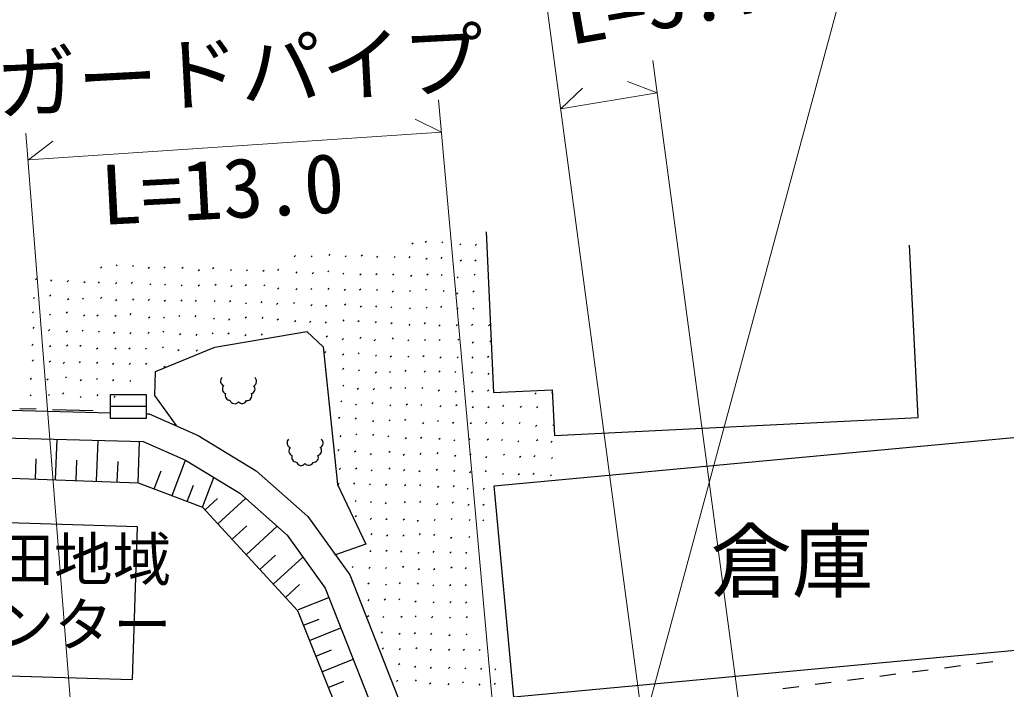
# Model space of a CAD drawing. Units: millimetres, scale not verified. Extents: x 40000 to 680000, y 20000 to 380000.
# Drawn here: x 480062 to 510337, y 301825 to 322379 of the extents above; entities that cross this region are included whole.
import ezdxf
from ezdxf.enums import TextEntityAlignment as Align

# ---------------------------------------------------------------- set-up
doc = ezdxf.new("R2010")
doc.units = ezdxf.units.MM
doc.header["$LTSCALE"] = 1000
doc.layers.add('M-BGD', color=7, linetype='Continuous', lineweight=25)
doc.layers.add('M-STR-HTXT', color=7, linetype='Continuous', lineweight=13)
doc.styles.add('ＭＳ ゴシック', font='')
doc.styles.get('ＭＳ ゴシック').set_extended_font_data('MS Gothic')

msp = doc.modelspace()

# ---------------------------------------------------------------- linework, layer by layer
at = {"layer": 'M-BGD'}
for p, q in [((494375, 315863), (494605, 310931)), ((492097, 315500), (492132, 315535)), ((492506, 315549), (492541, 315584)), ((493016, 315530), (493051, 315565)), ((493565, 315467), (493600, 315502)), ((494040, 315453), (494075, 315488)), ((489555, 315141), (489590, 315177)), ((507633, 310168), (507371, 315460)), ((488487, 315102), (488522, 315138)), ((489006, 315098), (489041, 315134)), ((490048, 315098), (490083, 315133)), ((490541, 315126), (490576, 315162)), ((491016, 315082), (491051, 315117)), ((491549, 315076), (491584, 315111)), ((492010, 315074), (492045, 315109)), ((492529, 315026), (492564, 315061)), ((492994, 315053), (493029, 315089)), ((493581, 314973), (493616, 315008)), ((494033, 314974), (494068, 315009)), ((482544, 314757), (482580, 314793)), ((483019, 314819), (483055, 314854)), ((483519, 314804), (483554, 314839)), ((484008, 314751), (484044, 314786)), ((484487, 314754), (484523, 314789)), ((485041, 314748), (485076, 314783)), ((485542, 314677), (485577, 314713)), ((485981, 314737), (486017, 314772)), ((486528, 314679), (486563, 314715)), ((487021, 314669), (487056, 314704)), ((487524, 314660), (487559, 314695)), ((487979, 314682), (488014, 314717)), ((488544, 314602), (488580, 314637)), ((489040, 314580), (489075, 314616)), ((489515, 314638), (489550, 314673)), ((489975, 314567), (490011, 314602)), ((490503, 314543), (490538, 314579)), ((490993, 314555), (491028, 314590)), ((491510, 314541), (491546, 314576)), ((492559, 314548), (492594, 314583)), ((494005, 314534), (494041, 314570)), ((480547, 314402), (480582, 314437)), ((481011, 314356), (481047, 314392)), ((481521, 314336), (481557, 314371)), ((482033, 314308), (482068, 314343)), ((482474, 314293), (482509, 314329)), ((483001, 314273), (483037, 314308)), ((483485, 314284), (483520, 314319)), ((484050, 314236), (484086, 314271)), ((484500, 314229), (484535, 314265)), ((486053, 314230), (486088, 314265)), ((492058, 314503), (492094, 314538)), ((492992, 314525), (493027, 314560)), ((493484, 314455), (493520, 314491)), ((485011, 314207), (485046, 314242)), ((485541, 314208), (485577, 314243)), ((486543, 314182), (486579, 314218)), ((486984, 314216), (487019, 314251)), ((487550, 314209), (487585, 314244)), ((487974, 314109), (488009, 314145)), ((488537, 314092), (488572, 314128)), ((488995, 314095), (489030, 314130)), ((489525, 314100), (489561, 314136)), ((490019, 314073), (490054, 314108)), ((490492, 314084), (490527, 314119)), ((491008, 314066), (491043, 314101)), ((491491, 314026), (491527, 314061)), ((492020, 314033), (492055, 314069)), ((492509, 314073), (492544, 314108)), ((493054, 314034), (493089, 314070)), ((493474, 313959), (493509, 313994)), ((493971, 314017), (494007, 314053)), ((480479, 313821), (480514, 313856)), ((480976, 313897), (481012, 313932)), ((481529, 313791), (481564, 313826)), ((481986, 313799), (482021, 313834)), ((482542, 313822), (482577, 313857)), ((483002, 313755), (483037, 313791)), ((483529, 313773), (483564, 313808)), ((484007, 313762), (484042, 313797)), ((484496, 313738), (484532, 313773)), ((485015, 313744), (485050, 313780)), ((485455, 313731), (485491, 313767)), ((486024, 313724), (486059, 313759)), ((486503, 313726), (486539, 313762)), ((486986, 313654), (487021, 313689)), ((487467, 313690), (487502, 313725)), ((487945, 313638), (487980, 313673)), ((488458, 313664), (488493, 313700)), ((490030, 313622), (490065, 313657)), ((480453, 313378), (480488, 313413)), ((481490, 313380), (481525, 313415)), ((483450, 313321), (483485, 313356)), ((488997, 313601), (489032, 313637)), ((489446, 313585), (489482, 313620)), ((490510, 313566), (490546, 313601)), ((490987, 313557), (491023, 313592)), ((491447, 313531), (491482, 313566)), ((492022, 313502), (492057, 313538)), ((492530, 313522), (492566, 313557)), ((492981, 313546), (493016, 313582)), ((493481, 313496), (493516, 313531)), ((493966, 313491), (494001, 313526)), ((480974, 313308), (481010, 313344)), ((482022, 313280), (482057, 313316)), ((482431, 313286), (482467, 313321)), ((482983, 313279), (483018, 313314)), ((484014, 313223), (484050, 313258)), ((484471, 313218), (484506, 313253)), ((484943, 313268), (484978, 313304)), ((485441, 313261), (485476, 313296)), ((486004, 313184), (486039, 313219)), ((486473, 313160), (486508, 313196)), ((486982, 313228), (487017, 313263)), ((487498, 313208), (487533, 313243)), ((487965, 313165), (488001, 313200)), ((488497, 313110), (488532, 313146)), ((488958, 313087), (488993, 313123)), ((489442, 313068), (489477, 313104)), ((489988, 313130), (490023, 313166)), ((490441, 313110), (490476, 313146)), ((490975, 313079), (491010, 313115)), ((491451, 313049), (491486, 313085)), ((492474, 313050), (492509, 313085)), ((480471, 312905), (480506, 312940)), ((480947, 312833), (480982, 312868)), ((481488, 312797), (481523, 312832)), ((481974, 312817), (482010, 312853)), ((482478, 312787), (482513, 312822)), ((482944, 312755), (482979, 312790)), ((483445, 312738), (483481, 312773)), ((483997, 312747), (484032, 312783)), ((484449, 312786), (484485, 312821)), ((484967, 312712), (485002, 312747)), ((485963, 312737), (485998, 312772)), ((486449, 312733), (486484, 312768)), ((492009, 312996), (492044, 313032)), ((492928, 312972), (492964, 313008)), ((493464, 312986), (493500, 313021)), ((493929, 312993), (493965, 313029)), ((494452, 312984), (494487, 313020)), ((485474, 312688), (485509, 312723)), ((486980, 312676), (487015, 312711)), ((487476, 312696), (487511, 312732)), ((489469, 312642), (489504, 312677)), ((489961, 312554), (489996, 312589)), ((490502, 312598), (490538, 312633)), ((490943, 312524), (490979, 312559)), ((491499, 312574), (491534, 312609)), ((491970, 312521), (492005, 312557)), ((492484, 312530), (492519, 312566)), ((492931, 312529), (492966, 312565)), ((493506, 312539), (493542, 312574)), ((493948, 312455), (493983, 312490)), ((494485, 312486), (494520, 312521)), ((480434, 312379), (480470, 312415)), ((480977, 312348), (481012, 312383)), ((481499, 312366), (481534, 312402)), ((481908, 312353), (481943, 312388)), ((482419, 312271), (482454, 312307)), ((482982, 312271), (483017, 312307)), ((483413, 312273), (483449, 312309)), ((483918, 312262), (483954, 312297)), ((484439, 312303), (484474, 312338)), ((484915, 312221), (484950, 312256)), ((485481, 312208), (485516, 312243)), ((489423, 312154), (489459, 312190)), ((490443, 312123), (490479, 312158)), ((480448, 311898), (480483, 311934)), ((480966, 311873), (481002, 311908)), ((481398, 311828), (481433, 311863)), ((481891, 311848), (481926, 311883)), ((482419, 311832), (482454, 311868)), ((482912, 311802), (482948, 311838)), ((489971, 312090), (490006, 312126)), ((490980, 312050), (491015, 312085)), ((491430, 312027), (491466, 312063)), ((491969, 312015), (492005, 312050)), ((492432, 312038), (492468, 312074)), ((492954, 311993), (492990, 312028)), ((493483, 312000), (493518, 312035)), ((493945, 311993), (493980, 312029)), ((494421, 312015), (494456, 312051)), ((483424, 311799), (483459, 311834)), ((483925, 311801), (483961, 311836)), ((484486, 311711), (484521, 311746)), ((489443, 311631), (489469, 311657)), ((489970, 311646), (490005, 311681)), ((490456, 311596), (490491, 311631)), ((490970, 311536), (491006, 311572)), ((491409, 311549), (491445, 311585)), ((491888, 311584), (491923, 311619)), ((492478, 311563), (492514, 311598)), ((492925, 311560), (492961, 311596)), ((493413, 311547), (493448, 311582)), ((493918, 311530), (493953, 311566)), ((480386, 311341), (480421, 311377)), ((480898, 311324), (480933, 311360)), ((481464, 311385), (481500, 311421)), ((481921, 311301), (481956, 311336)), ((482413, 311331), (482448, 311367)), ((482910, 311302), (482945, 311337)), ((483439, 311273), (483475, 311308)), ((494436, 311493), (494472, 311528)), ((489492, 311161), (489492, 311161)), ((489972, 311125), (490007, 311161)), ((490420, 311038), (490456, 311073)), ((490908, 311021), (490944, 311056)), ((491436, 311059), (491472, 311095)), ((491878, 311056), (491913, 311092)), ((492400, 311054), (492435, 311089)), ((492906, 310983), (492942, 311018)), ((493433, 310950), (493468, 310986)), ((493940, 310952), (493976, 310987)), ((494421, 310978), (494456, 311013)), ((494605, 310931), (496403, 311014)), ((495373, 310960), (495379, 310967)), ((496403, 311014), (496468, 309616)), ((466241, 310743), (482848, 310307)), ((480381, 310831), (480416, 310867)), ((480945, 310843), (480980, 310878)), ((481378, 310888), (481414, 310923)), ((481912, 310779), (481947, 310815)), ((482435, 310834), (482470, 310869)), ((482951, 310783), (482987, 310818)), ((489916, 310644), (489951, 310679)), ((495872, 310887), (495908, 310922)), ((496393, 310915), (496407, 310929)), ((480065, 310447), (480565, 310432)), ((481065, 310418), (482317, 310381)), ((482848, 310519), (483944, 310519)), ((490361, 310546), (490396, 310582)), ((490869, 310591), (490904, 310626)), ((491420, 310526), (491455, 310561)), ((491925, 310552), (491961, 310587)), ((492371, 310534), (492406, 310569)), ((492955, 310500), (492991, 310535)), ((493448, 310533), (493484, 310568)), ((493949, 310471), (493984, 310506)), ((494432, 310474), (494467, 310510)), ((494883, 310508), (494918, 310544)), ((495422, 310480), (495458, 310515)), ((495931, 310468), (495966, 310503)), ((489847, 310146), (489882, 310182)), ((490365, 310121), (490401, 310157)), ((490894, 310040), (490929, 310075)), ((491396, 310064), (491432, 310100)), ((491877, 310077), (491912, 310112)), ((492878, 310044), (492913, 310079)), ((493344, 309990), (493379, 310025)), ((494358, 309988), (494393, 310024)), ((496468, 309616), (507633, 310168)), ((492424, 309977), (492459, 310013)), ((493885, 309980), (493921, 310015)), ((494870, 309977), (494906, 310012)), ((495388, 309981), (495423, 310017)), ((495890, 309894), (495926, 309929)), ((496424, 309919), (496453, 309948)), ((481164, 308255), (481209, 309499)), ((482421, 308209), (482467, 309466)), ((483692, 308163), (483738, 309433)), ((489891, 309577), (489927, 309612)), ((490373, 309633), (490409, 309668)), ((490895, 309619), (490930, 309654)), ((491356, 309574), (491391, 309609)), ((491892, 309524), (491928, 309559)), ((492363, 309533), (492398, 309568)), ((492924, 309498), (492959, 309534)), ((493383, 309451), (493418, 309486)), ((493851, 309479), (493887, 309514)), ((494409, 309483), (494444, 309518)), ((494846, 309459), (494881, 309495)), ((495343, 309419), (495378, 309454)), ((495925, 309460), (495960, 309495)), ((496362, 309403), (496397, 309439)), ((489825, 309145), (489860, 309181)), ((490340, 309112), (490376, 309148)), ((491391, 309102), (491426, 309138)), ((480541, 308277), (480564, 308897)), ((481792, 308232), (481815, 308857)), ((483056, 308186), (483079, 308818)), ((484735, 307770), (485146, 308860)), ((490825, 309027), (490861, 309062)), ((491831, 309009), (491867, 309044)), ((492346, 309033), (492382, 309068)), ((492870, 309057), (492905, 309093)), ((493408, 308977), (493444, 309013)), ((493880, 309016), (493916, 309052)), ((494365, 308933), (494400, 308968)), ((494906, 309007), (494942, 309042)), ((495402, 308947), (495438, 308982)), ((495842, 308964), (495877, 309000)), ((496381, 308910), (496416, 308945)), ((484190, 307975), (484401, 308535)), ((489869, 308576), (489904, 308611)), ((490366, 308592), (490402, 308627)), ((490842, 308527), (490877, 308562)), ((491398, 308586), (491433, 308621)), ((491840, 308535), (491876, 308570)), ((492312, 308507), (492347, 308542)), ((492844, 308551), (492879, 308586)), ((493382, 308513), (493418, 308548)), ((493867, 308478), (493903, 308513)), ((494352, 308504), (494387, 308539)), ((485671, 307417), (486015, 308330)), ((494873, 308414), (494908, 308449)), ((495361, 308414), (495396, 308449)), ((495813, 308419), (495849, 308455)), ((496347, 308375), (496382, 308411)), ((485203, 307594), (485392, 308094)), ((489833, 308112), (489868, 308148)), ((490312, 308123), (490347, 308158)), ((490791, 308098), (490826, 308133)), ((491291, 308087), (491326, 308122)), ((491872, 308077), (491907, 308112)), ((492335, 308075), (492370, 308111)), ((492884, 308029), (492920, 308064)), ((493372, 308041), (493408, 308077)), ((493789, 307966), (493824, 308001)), ((494287, 307962), (494322, 307997)), ((485752, 307330), (486132, 307678)), ((486142, 306905), (486991, 307685)), ((490351, 307586), (490386, 307621)), ((490825, 307554), (490860, 307590)), ((491282, 307520), (491317, 307556)), ((491868, 307550), (491904, 307585)), ((492336, 307562), (492372, 307597)), ((492855, 307488), (492891, 307523)), ((493335, 307543), (493370, 307578)), ((493818, 307469), (493853, 307504)), ((494278, 307472), (494314, 307508)), ((472666, 307166), (483661, 306818)), ((490359, 307125), (490395, 307160)), ((490817, 307040), (490853, 307076)), ((491299, 307036), (491335, 307072)), ((491831, 307023), (491867, 307058)), ((492263, 306986), (492299, 307021)), ((492778, 307002), (492813, 307038)), ((493297, 307037), (493332, 307072)), ((493850, 307006), (493885, 307041)), ((494272, 306995), (494308, 307030)), ((483661, 306818), (483512, 302120)), ((486577, 306431), (487026, 306843)), ((487012, 305957), (487960, 306827)), ((490845, 306567), (490880, 306602)), ((491322, 306535), (491358, 306570)), ((491822, 306529), (491858, 306564)), ((492326, 306571), (492361, 306606)), ((492768, 306550), (492803, 306586)), ((493286, 306459), (493321, 306494)), ((493840, 306481), (493875, 306516)), ((491300, 306061), (491336, 306097)), ((487428, 305503), (487909, 305945)), ((487844, 305050), (488750, 305882)), ((490814, 306047), (490850, 306083)), ((491752, 306036), (491788, 306071)), ((492280, 305997), (492315, 306033)), ((492749, 306027), (492784, 306062)), ((493263, 306008), (493298, 306044)), ((493749, 305996), (493784, 306032)), ((490263, 305559), (490298, 305595)), ((490779, 305537), (490814, 305572)), ((491285, 305530), (491320, 305565)), ((491811, 305569), (491847, 305604)), ((492293, 305500), (492329, 305535)), ((492761, 305502), (492797, 305537)), ((493292, 305548), (493328, 305583)), ((493740, 305523), (493776, 305559)), ((488214, 304646), (488643, 305040)), ((490260, 305114), (490295, 305150)), ((490745, 305061), (490781, 305097)), ((491284, 305021), (491320, 305056)), ((491716, 305062), (491751, 305098)), ((492265, 305055), (492300, 305090)), ((492735, 304996), (492771, 305031)), ((493253, 305006), (493289, 305041)), ((493740, 305003), (493776, 305039)), ((488617, 304269), (489547, 304640)), ((490754, 304545), (490789, 304581)), ((491249, 304566), (491285, 304601)), ((491695, 304571), (491731, 304606)), ((492190, 304505), (492226, 304540)), ((492747, 304479), (492782, 304514)), ((493264, 304481), (493300, 304517)), ((493742, 304471), (493778, 304507)), ((488767, 303789), (489249, 303982)), ((490736, 304059), (490771, 304094)), ((491204, 304025), (491239, 304060)), ((491761, 304035), (491796, 304071)), ((492196, 304045), (492231, 304081)), ((492701, 304020), (492737, 304056)), ((493250, 304005), (493285, 304040)), ((493769, 304022), (493805, 304057)), ((488953, 303324), (489914, 303709)), ((491164, 303549), (491199, 303584)), ((491697, 303513), (491732, 303549)), ((492169, 303536), (492205, 303571)), ((492674, 303509), (492710, 303544)), ((493232, 303472), (493267, 303507)), ((493758, 303495), (493793, 303530)), ((491184, 303059), (491220, 303094)), ((491716, 303040), (491751, 303075)), ((492222, 303073), (492258, 303109)), ((492662, 303024), (492697, 303060)), ((493674, 303024), (493709, 303059)), ((489145, 302843), (489625, 303035)), ((493221, 303022), (493256, 303057)), ((494159, 303014), (494195, 303050)), ((472518, 302468), (483512, 302120)), ((489337, 302362), (490294, 302745)), ((491689, 302585), (491724, 302620)), ((492179, 302499), (492214, 302535)), ((492661, 302471), (492696, 302506)), ((493224, 302464), (493259, 302499)), ((493719, 302450), (493754, 302485)), ((494209, 302435), (494244, 302470)), ((494638, 302421), (494674, 302456)), ((508437, 302488), (508933, 302552)), ((509428, 302616), (509924, 302680)), ((505461, 302104), (505957, 302168)), ((506453, 302232), (506949, 302296)), ((507445, 302360), (507941, 302424)), ((489529, 301884), (490006, 302075)), ((491625, 302066), (491660, 302101)), ((492202, 302076), (492237, 302112)), ((492641, 301988), (492677, 302023)), ((493207, 301963), (493242, 301998)), ((493648, 302023), (493683, 302058)), ((494160, 301955), (494195, 301991)), ((494631, 301973), (494666, 302009)), ((503478, 301849), (503974, 301913)), ((504469, 301977), (504965, 302041))]:
    msp.add_line(p, q, dxfattribs=at)
for points in [[(484868, 309926), (484210, 310845), (484224, 311581), (486052, 312324), (488875, 312805), (489369, 312335), (489813, 308107), (490685, 306276), (489718, 305945)], [(483945, 310278), (484035, 310276), (485538, 309617), (487321, 308528), (488905, 307126), (490187, 305334), (491673, 301565), (492595, 299752), (493040, 298901), (494114, 297289), (494620, 296598)], [(466218, 309893), (483846, 309430), (485144, 308861), (486814, 307841), (488270, 306553), (489435, 304925), (490897, 301216), (491839, 299363), (492307, 298467), (493417, 296802), (493934, 296097)], [(466655, 301138), (467177, 302069), (467235, 308762), (483692, 308163), (485671, 307417), (488585, 304243), (490619, 299158), (492484, 295547)]]:
    msp.add_lwpolyline(points, dxfattribs=at)
for points in [[(482847, 310876), (483944, 310877), (483945, 310141), (482848, 310141)], [(494618, 308066), (514740, 309939), (515344, 303452), (495222, 301579)]]:
    msp.add_lwpolyline(points, close=True, dxfattribs=at)
for centre, start, end in [((486373, 311286), 131.6965, 250.3117), ((487180, 311280), 295.5816, 51.8362), ((486429, 311040), 135.4217, 248.9788), ((487133, 311045), 284.4761, 41.842), ((486516, 310847), 159.4472, 269.0234), ((486656, 310742), 197.5636, 321.1495), ((486885, 310748), 221.4806, 335.9243), ((487035, 310836), 265.1162, 25.1923), ((488414, 309390), 131.6965, 250.3117), ((489221, 309384), 295.5816, 51.8362), ((488470, 309143), 135.4217, 248.9788), ((489174, 309149), 284.4761, 41.842), ((488557, 308951), 159.4472, 269.0234), ((489076, 308940), 265.1162, 25.1923), ((488697, 308846), 197.5636, 321.1495), ((488926, 308851), 221.4806, 335.9243)]:
    msp.add_arc(centre, 150, start, end, dxfattribs=at)
at = {"layer": 'M-STR-HTXT'}
for p, q in [((500067, 294154), (492219, 352960)), ((496655, 291234), (510254, 341681)), ((503040, 294551), (499494, 321123)), ((499626, 320132), (498714, 320481)), ((496665, 319645), (497336, 320281)), ((496665, 319645), (499626, 320132)), ((495257, 293778), (492913, 319924)), ((493003, 318928), (492201, 319329)), ((482353, 292123), (480249, 318894)), ((493003, 318928), (480328, 318076)), ((480328, 318076), (481079, 318653))]:
    msp.add_line(p, q, dxfattribs=at)

# ---------------------------------------------------------------- texts
at = {"layer": 'M-BGD', "style": 'ＭＳ ゴシック'}
msp.add_text('倉庫', height=1833, dxfattribs=at).set_placement((503757, 305756), align=Align.MIDDLE_CENTER)
for s, p in [('下関市菊川豊田地域', (468506, 304759)), ('包括支援センター', (470317, 302757))]:
    msp.add_text(s, height=1320, dxfattribs=at).set_placement(p, align=Align.BOTTOM_LEFT)
at = {"layer": 'M-STR-HTXT', "style": 'ＭＳ ゴシック'}
for s, rotation, p in [('L=3.7', 10, (500111, 321597)), ('ガードパイプ', 3, (486891, 319329)), ('L=13.0', 3, (486359, 315726))]:
    msp.add_text(s, height=1833, rotation=rotation, dxfattribs=at).set_placement(p, align=Align.BOTTOM_CENTER)

doc.saveas('drawing.dxf')
